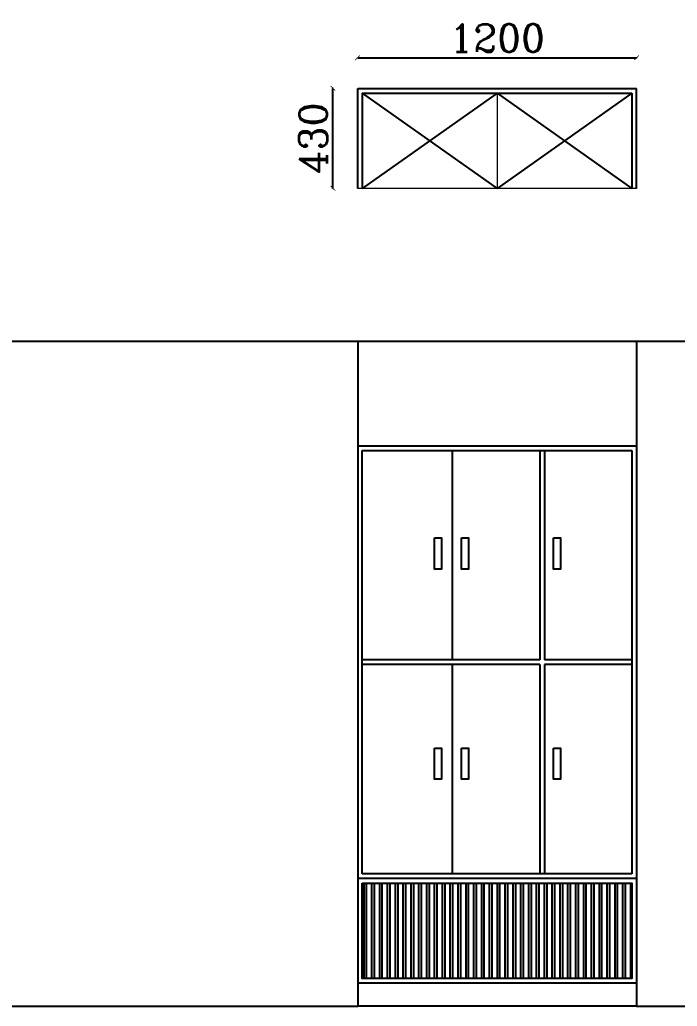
# Model space of a CAD drawing. Header units: millimetres. Extents: x 450898 to 739469, y -912654 to -458543.
# Drawn here: x 483844 to 486673, y -870968 to -866725 of the extents above; entities that cross this region are included whole.
import ezdxf

# ---------------------------------------------------------------- set-up
doc = ezdxf.new("R2010")
doc.units = ezdxf.units.MM
doc.header["$MEASUREMENT"] = 0
doc.header["$PDMODE"] = 3
doc.layers.get('0').update_dxf_attribs({"linetype": 'CONTINUOUS'})
doc.layers.get('DEFPOINTS').update_dxf_attribs({"linetype": 'CONTINUOUS'})
doc.layers.add('家具', color=7, linetype='CONTINUOUS')
doc.layers.add('门窗', color=4, linetype='CONTINUOUS', lineweight=13)
doc.styles.get("Standard").update_dxf_attribs({"font": 'complex.shx', "bigfont": 'hzxy.shx'})
doc.dimstyles.new('LMDIM40', dxfattribs={"dimtxt": 80, "dimasz": 20, "dimexe": 0, "dimexo": 0, "dimgap": 25, "dimtad": 1, "dimdec": 0, "dimzin": 0, "dimdsep": 46, "dimtxsty": 'Standard', "dimblk1": 'DOT', "dimblk2": 'DOT', "dimsah": 1, "dimcen": 0, "dimclrd": 2, "dimclre": 2, "dimclrt": 2, "dimadec": 0, "dimazin": 0, "dimtfac": 1, "dimtdec": 0, "dimtmove": 2, "dimatfit": 3, "dimldrblk": 'DOT', "dimfxl": 0, "dimtolj": 1, "dimtzin": 0, "dimarcsym": 0})

# ---------------------------------------------------------------- blocks, each defined once
blk = doc.blocks.new('_ArchTick')
at = {"color": 0, "linetype": 'ByBlock', "const_width": 0.15}
blk.add_lwpolyline([(-0.5, -0.5), (0.5, 0.5)], dxfattribs=at)
blk = doc.blocks.new('*D695')
at = {"layer": 'DEFPOINTS', "color": 2, "lineweight": -2}
for p, q in [((485297.7, -866889.8), (485297.7, -866888.6)), ((485297.7, -866888.6), (486497.7, -866888.6)), ((486497.7, -866889.8), (486497.7, -866888.6))]:
    blk.add_line(p, q, dxfattribs=at)
at = {"layer": 'DEFPOINTS', "color": 0}
for p in [(486497.7, -866888.6), (485297.7, -867020.1), (486497.7, -867020.1)]:
    blk.add_point(p, dxfattribs=at)
at = {"layer": 'DEFPOINTS', "color": 2, "lineweight": -2, "xscale": 20, "yscale": 20, "zscale": 20, "rotation": 180}
blk.add_blockref('_ArchTick', (485297.7, -866888.6), dxfattribs=at)
at = {"layer": 'DEFPOINTS', "color": 2, "lineweight": -2, "xscale": 20, "yscale": 20, "zscale": 20}
blk.add_blockref('_ArchTick', (486497.7, -866888.6), dxfattribs=at)
at = {"layer": 'DEFPOINTS', "color": 2, "insert": (485897.7, -866803.6), "char_height": 120, "attachment_point": 5}
blk.add_mtext('\\A1;1200', dxfattribs=at)
blk = doc.blocks.new('_DOT')
at = {"color": 0, "linetype": 'ByBlock'}
blk.add_line((-0.5, 0), (-1, 0), dxfattribs=at)
at = {"color": 0, "linetype": 'ByBlock', "const_width": 0.5}
blk.add_lwpolyline([(-0.25, 0, 1), (0.25, 0, 1)], format="xyb", close=True, dxfattribs=at)
blk = doc.blocks.new('DOT')
at = {"color": 0, "linetype": 'ByBlock'}
blk.add_line((-0.35, 0), (-1, 0), dxfattribs=at)
at = {"color": 0, "linetype": 'ByBlock', "const_width": 0.35}
blk.add_lwpolyline([(-0.175, 0, 1), (0.175, 0, 1)], format="xyb", close=True, dxfattribs=at)
blk = doc.blocks.new('*D696')
at = {"layer": 'DEFPOINTS', "color": 2, "lineweight": -2}
for p, q in [((485192.4, -867020.1), (485191.2, -867020.1)), ((485191.2, -867450.1), (485191.2, -867020.1)), ((485192.4, -867450.1), (485191.2, -867450.1))]:
    blk.add_line(p, q, dxfattribs=at)
at = {"layer": 'DEFPOINTS', "color": 0}
for p in [(485191.2, -867020.1), (485297.7, -867020.1), (485297.7, -867450.1)]:
    blk.add_point(p, dxfattribs=at)
at = {"layer": 'DEFPOINTS', "color": 2, "lineweight": -2, "xscale": 20, "yscale": 20, "zscale": 20}
for p, rotation in [((485191.2, -867020.1), 90), ((485191.2, -867450.1), 270)]:
    blk.add_blockref('_ArchTick', p, dxfattribs=dict(at, rotation=rotation))
at = {"layer": 'DEFPOINTS', "color": 2, "insert": (485106.2, -867235.1), "char_height": 120, "attachment_point": 5, "rotation": 90}
blk.add_mtext('\\A1;430', dxfattribs=at)

msp = doc.modelspace()

# ---------------------------------------------------------------- hatches: boundary and pattern name
at = {"layer": 'DEFPOINTS'}
h = msp.add_hatch(dxfattribs=at)
h.set_pattern_fill('ANSI32', color=251, scale=90, angle=45, style=0)
h.paths.add_polyline_path([(486477.7, -870437.6), (485317.7, -870437.6), (485317.7, -870847.6), (486477.7, -870847.6)])

# ---------------------------------------------------------------- linework, layer by layer
for p, q in [((485297.7, -867450.1), (485297.7, -867020.1)), ((485297.7, -867020.1), (486497.7, -867020.1)), ((485317.7, -867040.1), (486477.7, -867040.1)), ((485317.7, -867040.1), (485317.7, -867450.1)), ((486477.7, -867040.1), (486477.7, -867450.1)), ((486497.7, -867450.1), (486497.7, -867020.1)), ((483682.7, -868107.6), (485297.7, -868107.6)), ((485297.7, -868107.6), (485297.7, -870967.6)), ((485297.7, -868107.6), (486497.7, -868107.6)), ((486497.7, -868107.6), (486497.7, -870967.6)), ((486497.7, -868107.6), (491830.7, -868107.6)), ((485297.7, -868557.6), (486497.7, -868557.6)), ((485317.7, -868577.6), (486477.7, -868577.6)), ((485317.7, -870397.6), (485317.7, -868577.6)), ((485704.4, -868577.6), (485704.4, -869477.6)), ((486081, -868577.6), (486081, -869477.6)), ((486101, -868577.6), (486101, -869477.6)), ((486477.7, -868577.6), (486477.7, -870397.6)), ((486081, -869477.6), (485317.7, -869477.6)), ((486081, -869497.6), (485317.7, -869497.6)), ((485704.4, -869497.6), (485704.4, -870397.6)), ((486081, -869497.6), (486081, -870397.6)), ((486477.7, -869477.6), (486101, -869477.6)), ((486477.7, -869497.6), (486101, -869497.6)), ((486101, -869497.6), (486101, -870397.6)), ((486477.7, -870397.6), (485317.7, -870397.6)), ((486497.7, -870417.6), (485297.7, -870417.6)), ((486497.7, -870867.6), (485297.7, -870867.6)), ((479512.7, -870967.6), (485297.7, -870967.6)), ((486497.7, -870967.6), (485297.7, -870967.6)), ((486497.7, -870967.6), (491830.7, -870967.6))]:
    msp.add_line(p, q, dxfattribs=at)
for points in [[(485627.7, -868953.6), (485657.7, -868953.6), (485657.7, -869087.1), (485627.7, -869087.1)], [(485744.4, -868953.6), (485774.4, -868953.6), (485774.4, -869087.1), (485744.4, -869087.1)], [(486140.7, -868953.6), (486170.7, -868953.6), (486170.7, -869087.1), (486140.7, -869087.1)], [(485627.7, -869858.1), (485657.7, -869858.1), (485657.7, -869991.6), (485627.7, -869991.6)], [(485744.4, -869858.1), (485774.4, -869858.1), (485774.4, -869991.6), (485744.4, -869991.6)], [(486140.7, -869858.1), (486170.7, -869858.1), (486170.7, -869991.6), (486140.7, -869991.6)], [(485317.7, -870437.6), (486477.7, -870437.6), (486477.7, -870847.6), (485317.7, -870847.6)]]:
    msp.add_lwpolyline(points, close=True, dxfattribs=at)
for p in [(485704.4, -868577.6), (486091, -868577.6)]:
    msp.add_point(p, dxfattribs=at)
at = {"layer": '家具', "color": 250}
for p, q in [((485317.7, -867040.1), (485897.7, -867450.1)), ((485897.7, -867040.1), (485317.7, -867450.1)), ((485897.7, -867040.1), (486477.7, -867450.1)), ((486477.7, -867040.1), (485897.7, -867450.1))]:
    msp.add_line(p, q, dxfattribs=at)
at = {"layer": '门窗'}
for p, q in [((485897.7, -867040.1), (485897.7, -867450.1)), ((486497.7, -867450.1), (485297.7, -867450.1))]:
    msp.add_line(p, q, dxfattribs=at)
for points in [[(485297.7, -868557.6), (486497.7, -868557.6), (486497.7, -870417.6), (485297.7, -870417.6)], [(485297.7, -870417.6), (486497.7, -870417.6), (486497.7, -870867.6), (485297.7, -870867.6)]]:
    msp.add_lwpolyline(points, close=True, dxfattribs=at)

# ---------------------------------------------------------------- dimensions: what is measured, and where the dimension line sits
at = {"layer": 'DEFPOINTS'}
dim = msp.add_linear_dim(base=(486497.7, -866888.6), p1=(485297.7, -867020.1), p2=(486497.7, -867020.1), dimstyle='LMDIM40', override={"dimtxt": 120, "dimblk": 'ArchTick', "dimsah": 0, "dimldrblk": 'DOT', "dimfxl": 1.25, "dimfxlon": 1}, dxfattribs=at)
dim.commit()
dim.dimension.update_dxf_attribs({"geometry": '*D695', "text_midpoint": (485897.7, -866803.6)})
dim = msp.add_linear_dim(base=(485191.2, -867020.1), p1=(485297.7, -867450.1), p2=(485297.7, -867020.1), angle=90, dimstyle='LMDIM40', override={"dimtxt": 120, "dimblk": 'ArchTick', "dimsah": 0, "dimldrblk": 'DOT', "dimfxl": 1.25, "dimfxlon": 1}, dxfattribs=at)
dim.commit()
dim.dimension.update_dxf_attribs({"geometry": '*D696', "text_midpoint": (485106.2, -867235.1)})

doc.saveas('drawing.dxf')
